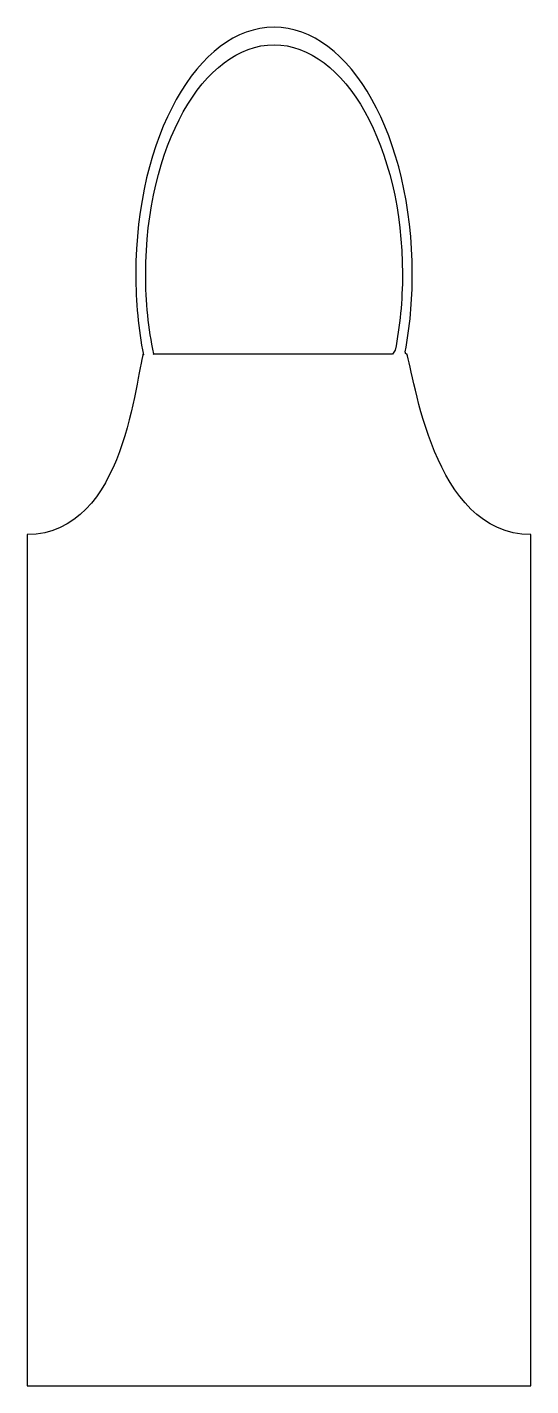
# Model space of a CAD drawing. Header units: centimetres. Extents: x -4 to 4, y -10.8 to 10.8.
import ezdxf

# ---------------------------------------------------------------- set-up
doc = ezdxf.new("R2010")
doc.units = ezdxf.units.CM
doc.header["$MEASUREMENT"] = 0
doc.layers.add('Camada 1', color=7, linetype='Continuous')

msp = doc.modelspace()

# ---------------------------------------------------------------- linework, layer by layer
at = {"layer": 'Camada 1'}
for points, knots in [([(2.00895, 5.58038), (2.00895, 5.58038), (2.02361, 5.59046), (2.02361, 5.59046), (2.02361, 5.59046), (2.14093, 5.27793), (2.42456, 2.72568), (3.98822, 2.72568), (3.98822, 2.72568), (3.98822, 2.72568), (3.98822, -10.76418), (3.98822, -10.76418), (3.98822, -10.76418), (3.98822, -10.76418), (1.05585, -10.76418), (1.05585, -10.76418), (1.05585, -10.76418), (1.05585, -10.76418), (-1.05561, -10.76418), (-1.05561, -10.76418), (-1.05561, -10.76418), (-1.05561, -10.76418), (-3.9882, -10.76418), (-3.9882, -10.76418), (-3.9882, -10.76418), (-3.9882, -10.76418), (-3.9882, 2.72568), (-3.9882, 2.72568), (-3.9882, 2.72568), (-2.4243, 2.72568), (-2.26759, 5.26788), (-2.1503, 5.58038), (-2.1503, 5.58038), (-2.1503, 5.58038), (-2.14802, 5.57488), (-2.14802, 5.57488), (-2.14802, 5.57488), (-2.22591, 5.97535), (-2.26809, 6.4061), (-2.26809, 6.85422), (-2.26809, 6.85422), (-2.26806, 9.01332), (-1.28791, 10.76418), (-0.07779, 10.76418), (-0.07779, 10.76418), (1.13144, 10.76418), (2.11156, 9.01333), (2.11156, 6.85422), (2.11156, 6.85422), (2.11156, 6.42258), (2.07216, 6.00697), (1.99975, 5.61888), (1.99975, 5.61888), (1.99975, 5.61888), (2.00895, 5.58038), (2.00895, 5.58038)], [0, 0, 0, 0, 0.06666667, 0.06666667, 0.06666667, 0.06666667, 0.13333333, 0.13333333, 0.13333333, 0.13333333, 0.2, 0.2, 0.2, 0.2, 0.26666667, 0.26666667, 0.26666667, 0.26666667, 0.33333333, 0.33333333, 0.33333333, 0.33333333, 0.4, 0.4, 0.4, 0.4, 0.46666667, 0.46666667, 0.46666667, 0.46666667, 0.53333333, 0.53333333, 0.53333333, 0.53333333, 0.6, 0.6, 0.6, 0.6, 0.66666667, 0.66666667, 0.66666667, 0.66666667, 0.73333333, 0.73333333, 0.73333333, 0.73333333, 0.8, 0.8, 0.8, 0.8, 0.86666667, 0.86666667, 0.86666667, 0.86666667, 1, 1, 1, 1]), ([(1.83986, 5.64499), (1.91455, 6.02303), (1.95532, 6.42993), (1.95532, 6.85424), (1.95532, 6.85424), (1.95532, 8.85938), (1.04529, 10.48467), (-0.07779, 10.48467), (-0.07779, 10.48467), (-1.20134, 10.48467), (-2.11135, 8.85939), (-2.11135, 6.85424), (-2.11135, 6.85424), (-2.11135, 6.40977), (-2.06645, 5.98363), (-1.98488, 5.59048), (-1.98488, 5.59048), (-1.98488, 5.59048), (-1.99406, 5.5804), (-1.99406, 5.5804), (-1.99406, 5.5804), (-1.99406, 5.5804), (-0.70371, 5.58041), (-0.70371, 5.58041), (-0.70371, 5.58041), (-0.70371, 5.58041), (0.70392, 5.58041), (0.70392, 5.58041), (0.70392, 5.58041), (0.70392, 5.58041), (1.79861, 5.58041), (1.79861, 5.58041), (1.79861, 5.58041), (1.79861, 5.58041), (1.83986, 5.64499), (1.83986, 5.64499)], [0, 0, 0, 0, 0.1, 0.1, 0.1, 0.1, 0.2, 0.2, 0.2, 0.2, 0.3, 0.3, 0.3, 0.3, 0.4, 0.4, 0.4, 0.4, 0.5, 0.5, 0.5, 0.5, 0.6, 0.6, 0.6, 0.6, 0.7, 0.7, 0.7, 0.7, 0.8, 0.8, 0.8, 0.8, 1, 1, 1, 1])]:
    msp.add_open_spline(points, degree=3, knots=knots, dxfattribs=at)

doc.saveas('drawing.dxf')
